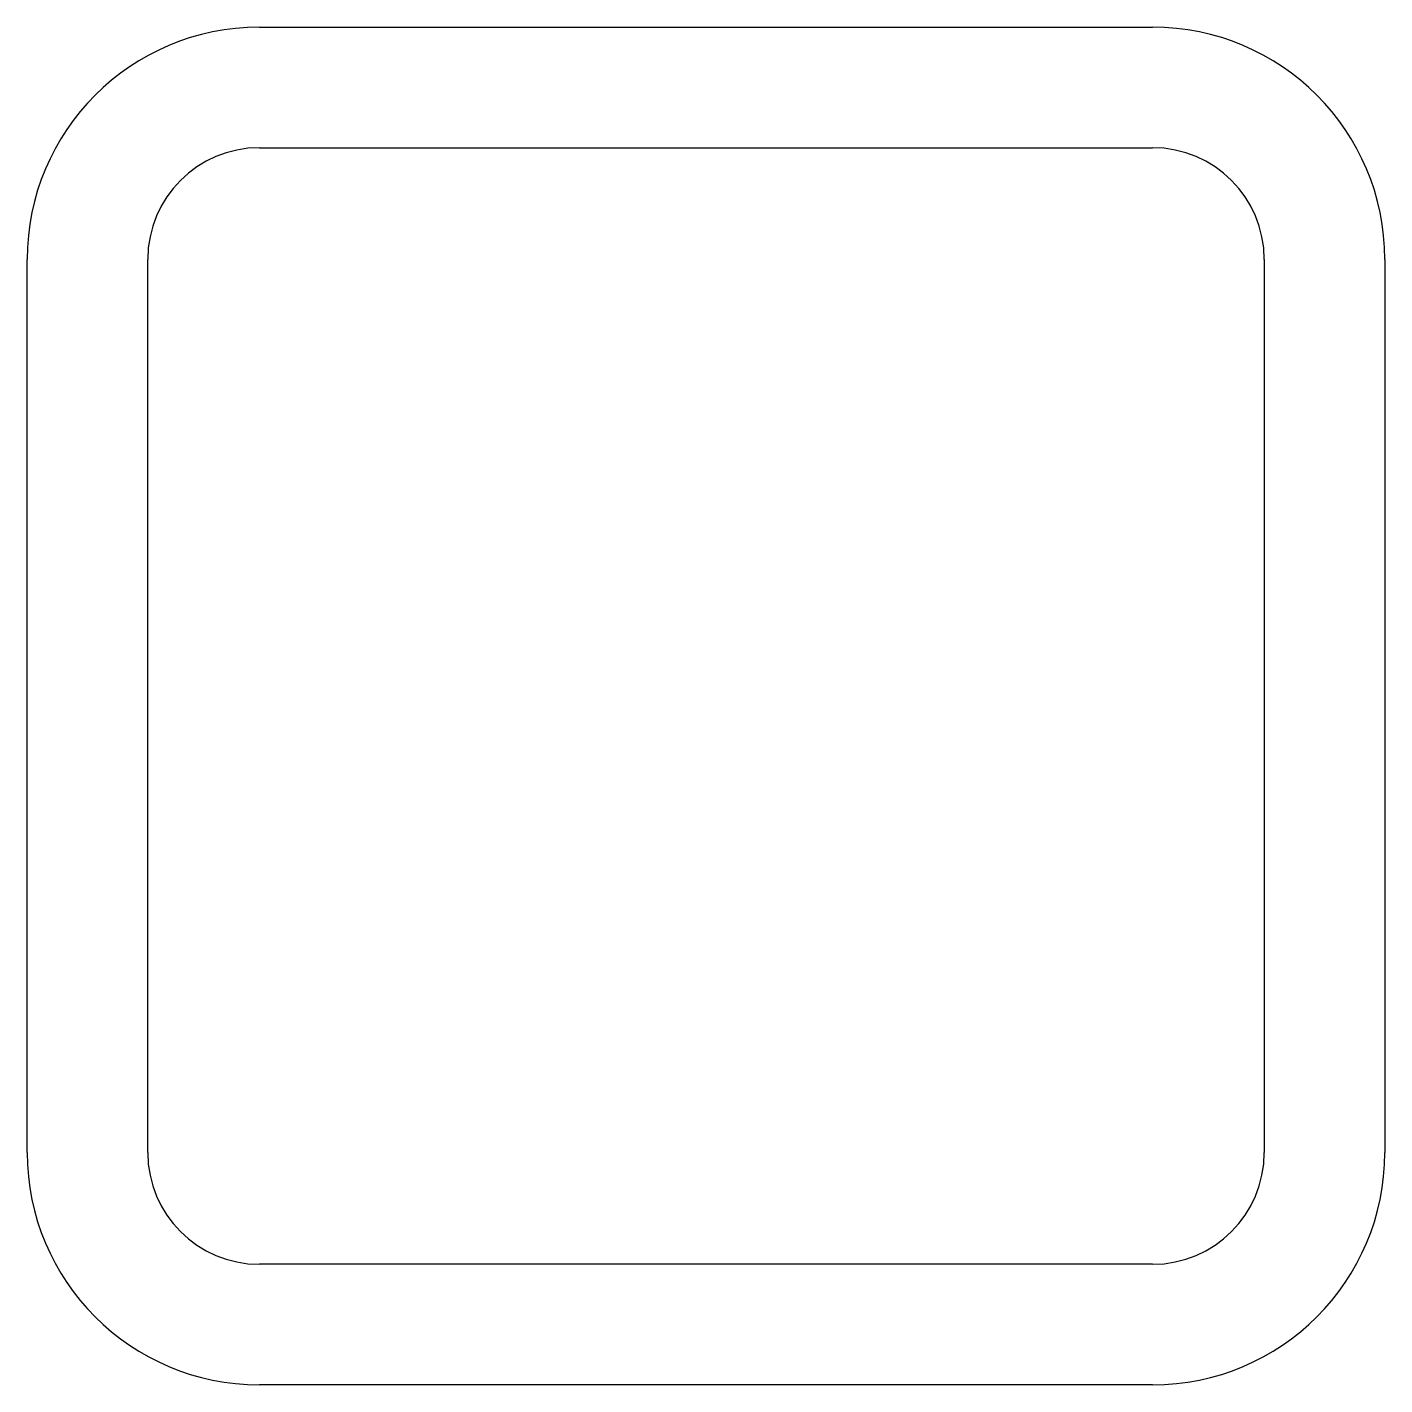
# Model space of a CAD drawing. Extents: x -0.38 to 0.38, y -0.38 to 0.38.
import ezdxf

# ---------------------------------------------------------------- set-up
doc = ezdxf.new("R2010")
doc.units = 0
doc.header["$MEASUREMENT"] = 0
for name, color, linetype in [('1_250BIT_500DEP', 5, 'CONTINUOUS'), ('2_250BIT_250DEP', 3, 'CONTINUOUS'), ('6_125BIT_500DEP', 5, 'CONTINUOUS')]:
    doc.layers.add(name, color=color, linetype=linetype)

msp = doc.modelspace()

# ---------------------------------------------------------------- linework, layer by layer
at = {"layer": '1_250BIT_500DEP', "color": 5, "linetype": 'CONTINUOUS'}
for p, q in [((-0.25, 0.3125), (0.25, 0.3125)), ((-0.3125, -0.25), (-0.3125, 0.25)), ((0.3125, 0.25), (0.3125, -0.25)), ((0.25, -0.3125), (-0.25, -0.3125))]:
    msp.add_line(p, q, dxfattribs=at)
for centre, start, end in [((-0.25, 0.25), 90, 180), ((0.25, 0.25), 0, 90), ((-0.25, -0.25), 180, -90), ((0.25, -0.25), -90, 0)]:
    msp.add_arc(centre, 0.0625, start, end, dxfattribs=at)
at = {"layer": '2_250BIT_250DEP', "color": 3, "linetype": 'CONTINUOUS'}
for p, q in [((-0.25, 0.38), (0.25, 0.38)), ((-0.38, -0.25), (-0.38, 0.25)), ((0.38, 0.25), (0.38, -0.25)), ((0.25, -0.38), (-0.25, -0.38))]:
    msp.add_line(p, q, dxfattribs=at)
for centre, start, end in [((-0.25, 0.25), 90, 180), ((0.25, 0.25), 0, 90), ((-0.25, -0.25), 180, -90), ((0.25, -0.25), -90, 0)]:
    msp.add_arc(centre, 0.13, start, end, dxfattribs=at)
at = {"layer": '6_125BIT_500DEP', "color": 5, "linetype": 'CONTINUOUS'}
for p, q in [((-0.25, 0.3125), (0.25, 0.3125)), ((-0.3125, -0.25), (-0.3125, 0.25)), ((0.3125, 0.25), (0.3125, -0.25)), ((0.25, -0.3125), (-0.25, -0.3125))]:
    msp.add_line(p, q, dxfattribs=at)
for centre, start, end in [((-0.25, 0.25), 90, 180), ((0.25, 0.25), 0, 90), ((-0.25, -0.25), 180, -90), ((0.25, -0.25), -90, 0)]:
    msp.add_arc(centre, 0.0625, start, end, dxfattribs=at)

doc.saveas('drawing.dxf')
